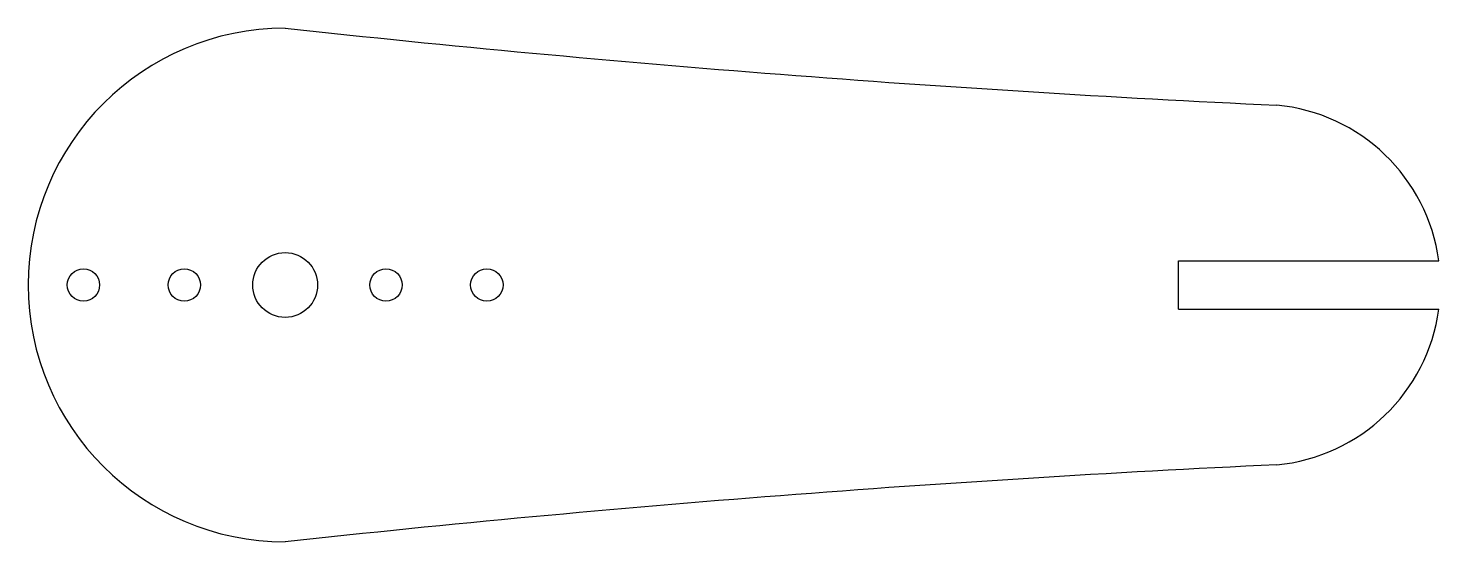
# Model space of a CAD drawing. Header units: millimetres. Extents: x -0.0229 to 0.0642, y -0.0307 to 0.001.
import ezdxf

# ---------------------------------------------------------------- set-up
doc = ezdxf.new("R2010")
doc.units = ezdxf.units.MM

msp = doc.modelspace()

# ---------------------------------------------------------------- linework, layer by layer
at = {"color": 7, "linetype": 'Continuous', "lineweight": 25}
for p, q in [((0.048133, -0.01634), (0.048133, -0.01334)), ((0.048133, -0.01334), (0.064191, -0.01334)), ((0.048133, -0.01634), (0.064191, -0.01634))]:
    msp.add_line(p, q, dxfattribs=at)
for centre, radius in [((-0.007022, -0.01484), 0.002), ((-0.019472, -0.01484), 0.001), ((-0.013247, -0.01484), 0.001), ((-0.000797, -0.01484), 0.001), ((0.005428, -0.01484), 0.001)]:
    msp.add_circle(centre, radius, dxfattribs=at)
for centre, radius, start, end in [((-0.007022, -0.01484), 0.01586, 90, 270), ((0.100965, 0.995172), 1, 263.800686, 267.318999), ((0.053136, -0.01484), 0.011157, 7.72669, 84.57752), ((0.053136, -0.01484), 0.011157, 275.42248, 352.27331), ((0.100965, -1.024853), 1, 92.681001, 96.199314)]:
    msp.add_arc(centre, radius, start, end, dxfattribs=at)

doc.saveas('drawing.dxf')
